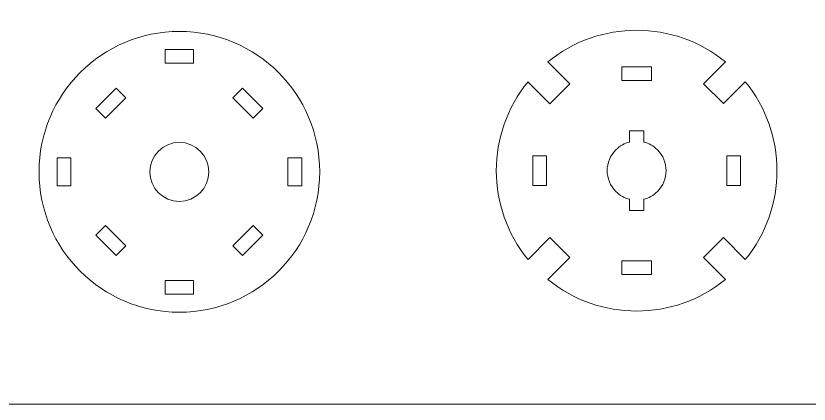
# Model space of a CAD drawing. Header units: millimetres. Extents: x -287 to 263, y -684 to 226.
# Drawn here: x -102.8 to 63.4, y -561.3 to -480 of the extents above; entities that cross this region are included whole.
import ezdxf

# ---------------------------------------------------------------- set-up
doc = ezdxf.new("R2010")
doc.units = ezdxf.units.MM
doc.header["$MEASUREMENT"] = 0
doc.layers.add('Layer 1', color=7, linetype='Continuous')

msp = doc.modelspace()

# ---------------------------------------------------------------- linework, layer by layer
at = {"layer": 'Layer 1', "lineweight": 9}
for points, knots in [([(-269.4627, -312.8832), (-269.4627, -312.8832), (87.7603, -312.8832), (87.7603, -312.8832), (87.7603, -312.8832), (87.7603, -312.8832), (87.7603, -561.3221), (87.7603, -561.3221), (87.7603, -561.3221), (87.7603, -561.3221), (-269.4627, -561.3221), (-269.4627, -561.3221), (-269.4627, -561.3221), (-269.4627, -561.3221), (-269.4627, -312.8832), (-269.4627, -312.8832)], [0, 0, 0, 0, 0.2, 0.2, 0.2, 0.2, 0.4, 0.4, 0.4, 0.4, 0.6, 0.6, 0.6, 0.6, 1, 1, 1, 1]), ([(-97.9284, -512.6895), (-97.9284, -496.4516), (-84.7651, -483.2884), (-68.5273, -483.2884), (-68.5273, -483.2884), (-52.2894, -483.2884), (-39.1262, -496.4517), (-39.1262, -512.6895), (-39.1262, -512.6895), (-39.1262, -528.9274), (-52.2895, -542.0906), (-68.5273, -542.0906), (-68.5273, -542.0906), (-84.7652, -542.0906), (-97.9284, -528.9273), (-97.9284, -512.6895)], [0, 0, 0, 0, 0.2, 0.2, 0.2, 0.2, 0.4, 0.4, 0.4, 0.4, 0.6, 0.6, 0.6, 0.6, 1, 1, 1, 1]), ([(-71.4674, -487.0575), (-71.4674, -487.0575), (-65.5872, -487.0575), (-65.5872, -487.0575), (-65.5872, -487.0575), (-65.5872, -487.0575), (-65.5872, -489.9388), (-65.5872, -489.9388), (-65.5872, -489.9388), (-65.5872, -489.9388), (-71.4674, -489.9388), (-71.4674, -489.9388), (-71.4674, -489.9388), (-71.4674, -489.9388), (-71.4674, -487.0575), (-71.4674, -487.0575)], [0, 0, 0, 0, 0.2, 0.2, 0.2, 0.2, 0.4, 0.4, 0.4, 0.4, 0.6, 0.6, 0.6, 0.6, 1, 1, 1, 1]), ([(8.6708, -489.6739), (8.6708, -489.6739), (13.2721, -494.2752), (13.2721, -494.2752), (13.2721, -494.2752), (13.2721, -494.2752), (9.1141, -498.4331), (9.1141, -498.4331), (9.1141, -498.4331), (9.1141, -498.4331), (4.5129, -493.8319), (4.5129, -493.8319)], [0, 0, 0, 0, 0.25, 0.25, 0.25, 0.25, 0.5, 0.5, 0.5, 0.5, 1, 1, 1, 1]), ([(50.0478, -493.8317), (50.0478, -493.8317), (45.4735, -498.4061), (45.4735, -498.4061), (45.4735, -498.4061), (45.4735, -498.4061), (41.3155, -494.2481), (41.3155, -494.2481), (41.3155, -494.2481), (41.3155, -494.2481), (45.8899, -489.6738), (45.8899, -489.6738)], [0, 0, 0, 0, 0.25, 0.25, 0.25, 0.25, 0.5, 0.5, 0.5, 0.5, 1, 1, 1, 1]), ([(24.1637, -490.6902), (24.1637, -490.6902), (30.3968, -490.6902), (30.3968, -490.6902), (30.3968, -490.6902), (30.3968, -490.6902), (30.3968, -493.5716), (30.3968, -493.5716), (30.3968, -493.5716), (30.3968, -493.5716), (24.1637, -493.5716), (24.1637, -493.5716), (24.1637, -493.5716), (24.1637, -493.5716), (24.1637, -490.6902), (24.1637, -490.6902)], [0, 0, 0, 0, 0.2, 0.2, 0.2, 0.2, 0.4, 0.4, 0.4, 0.4, 0.6, 0.6, 0.6, 0.6, 1, 1, 1, 1]), ([(-86.0282, -499.4297), (-86.0282, -499.4297), (-81.7871, -495.1886), (-81.7871, -495.1886), (-81.7871, -495.1886), (-81.7871, -495.1886), (-79.7497, -497.226), (-79.7497, -497.226), (-79.7497, -497.226), (-79.7497, -497.226), (-83.9908, -501.4671), (-83.9908, -501.4671), (-83.9908, -501.4671), (-83.9908, -501.4671), (-86.0282, -499.4297), (-86.0282, -499.4297)], [0, 0, 0, 0, 0.2, 0.2, 0.2, 0.2, 0.4, 0.4, 0.4, 0.4, 0.6, 0.6, 0.6, 0.6, 1, 1, 1, 1]), ([(-55.2676, -495.1886), (-55.2676, -495.1886), (-51.0265, -499.4298), (-51.0265, -499.4298), (-51.0265, -499.4298), (-51.0265, -499.4298), (-53.0639, -501.4671), (-53.0639, -501.4671), (-53.0639, -501.4671), (-53.0639, -501.4671), (-57.305, -497.226), (-57.305, -497.226), (-57.305, -497.226), (-57.305, -497.226), (-55.2676, -495.1886), (-55.2676, -495.1886)], [0, 0, 0, 0, 0.2, 0.2, 0.2, 0.2, 0.4, 0.4, 0.4, 0.4, 0.6, 0.6, 0.6, 0.6, 1, 1, 1, 1]), ([(25.8102, -506.4471), (25.8102, -506.4471), (25.8102, -504.0953), (25.8102, -504.0953), (25.8102, -504.0953), (25.8102, -504.0953), (28.7503, -504.0953), (28.7503, -504.0953), (28.7503, -504.0953), (28.7503, -504.0953), (28.7503, -506.4474), (28.7503, -506.4474)], [0, 0, 0, 0, 0.25, 0.25, 0.25, 0.25, 0.5, 0.5, 0.5, 0.5, 1, 1, 1, 1]), ([(-74.7015, -512.6895), (-74.7015, -509.2795), (-71.9372, -506.5153), (-68.5273, -506.5153), (-68.5273, -506.5153), (-65.1173, -506.5153), (-62.3531, -509.2796), (-62.3531, -512.6895), (-62.3531, -512.6895), (-62.3531, -516.0995), (-65.1174, -518.8637), (-68.5273, -518.8637), (-68.5273, -518.8637), (-71.9373, -518.8637), (-74.7015, -516.0994), (-74.7015, -512.6895)], [0, 0, 0, 0, 0.2, 0.2, 0.2, 0.2, 0.4, 0.4, 0.4, 0.4, 0.6, 0.6, 0.6, 0.6, 1, 1, 1, 1]), ([(25.8232, -518.4421), (24.7574, -518.1843), (23.7467, -517.6394), (22.9144, -516.8072), (22.9144, -516.8072), (20.5032, -514.3959), (20.5032, -510.4867), (22.9144, -508.0755), (22.9144, -508.0755), (23.7473, -507.2427), (24.7588, -506.6975), (25.8255, -506.44)], [0, 0, 0, 0, 0.25, 0.25, 0.25, 0.25, 0.5, 0.5, 0.5, 0.5, 1, 1, 1, 1]), ([(28.7438, -506.4421), (29.8073, -506.7005), (30.8156, -507.245), (31.6461, -508.0755), (31.6461, -508.0755), (34.0573, -510.4866), (34.0573, -514.3959), (31.6461, -516.8072), (31.6461, -516.8072), (30.813, -517.6403), (29.801, -518.1856), (28.7338, -518.443)], [0, 0, 0, 0, 0.25, 0.25, 0.25, 0.25, 0.5, 0.5, 0.5, 0.5, 1, 1, 1, 1]), ([(-94.1593, -515.6296), (-94.1593, -515.6296), (-94.1593, -509.7494), (-94.1593, -509.7494), (-94.1593, -509.7494), (-94.1593, -509.7494), (-91.278, -509.7494), (-91.278, -509.7494), (-91.278, -509.7494), (-91.278, -509.7494), (-91.278, -515.6296), (-91.278, -515.6296), (-91.278, -515.6296), (-91.278, -515.6296), (-94.1593, -515.6296), (-94.1593, -515.6296)], [0, 0, 0, 0, 0.2, 0.2, 0.2, 0.2, 0.4, 0.4, 0.4, 0.4, 0.6, 0.6, 0.6, 0.6, 1, 1, 1, 1]), ([(-42.8953, -509.7494), (-42.8953, -509.7494), (-42.8953, -515.6296), (-42.8953, -515.6296), (-42.8953, -515.6296), (-42.8953, -515.6296), (-45.7766, -515.6296), (-45.7766, -515.6296), (-45.7766, -515.6296), (-45.7766, -515.6296), (-45.7766, -509.7494), (-45.7766, -509.7494), (-45.7766, -509.7494), (-45.7766, -509.7494), (-42.8953, -509.7494), (-42.8953, -509.7494)], [0, 0, 0, 0, 0.2, 0.2, 0.2, 0.2, 0.4, 0.4, 0.4, 0.4, 0.6, 0.6, 0.6, 0.6, 1, 1, 1, 1]), ([(5.5292, -515.5579), (5.5292, -515.5579), (5.5292, -509.3248), (5.5292, -509.3248), (5.5292, -509.3248), (5.5292, -509.3248), (8.4105, -509.3248), (8.4105, -509.3248), (8.4105, -509.3248), (8.4105, -509.3248), (8.4105, -515.5579), (8.4105, -515.5579), (8.4105, -515.5579), (8.4105, -515.5579), (5.5292, -515.5579), (5.5292, -515.5579)], [0, 0, 0, 0, 0.2, 0.2, 0.2, 0.2, 0.4, 0.4, 0.4, 0.4, 0.6, 0.6, 0.6, 0.6, 1, 1, 1, 1]), ([(49.0314, -509.3247), (49.0314, -509.3247), (49.0314, -515.5578), (49.0314, -515.5578), (49.0314, -515.5578), (49.0314, -515.5578), (46.15, -515.5578), (46.15, -515.5578), (46.15, -515.5578), (46.15, -515.5578), (46.15, -509.3247), (46.15, -509.3247), (46.15, -509.3247), (46.15, -509.3247), (49.0314, -509.3247), (49.0314, -509.3247)], [0, 0, 0, 0, 0.2, 0.2, 0.2, 0.2, 0.4, 0.4, 0.4, 0.4, 0.6, 0.6, 0.6, 0.6, 1, 1, 1, 1]), ([(28.7503, -518.4349), (28.7503, -518.4349), (28.7503, -520.7868), (28.7503, -520.7868), (28.7503, -520.7868), (28.7503, -520.7868), (25.8102, -520.7868), (25.8102, -520.7868), (25.8102, -520.7868), (25.8102, -520.7868), (25.8102, -518.4347), (25.8102, -518.4347)], [0, 0, 0, 0, 0.25, 0.25, 0.25, 0.25, 0.5, 0.5, 0.5, 0.5, 1, 1, 1, 1]), ([(-81.7871, -530.1904), (-81.7871, -530.1904), (-86.0282, -525.9492), (-86.0282, -525.9492), (-86.0282, -525.9492), (-86.0282, -525.9492), (-83.9908, -523.9119), (-83.9908, -523.9119), (-83.9908, -523.9119), (-83.9908, -523.9119), (-79.7497, -528.153), (-79.7497, -528.153), (-79.7497, -528.153), (-79.7497, -528.153), (-81.7871, -530.1904), (-81.7871, -530.1904)], [0, 0, 0, 0, 0.2, 0.2, 0.2, 0.2, 0.4, 0.4, 0.4, 0.4, 0.6, 0.6, 0.6, 0.6, 1, 1, 1, 1]), ([(-51.0265, -525.9493), (-51.0265, -525.9493), (-55.2676, -530.1904), (-55.2676, -530.1904), (-55.2676, -530.1904), (-55.2676, -530.1904), (-57.305, -528.153), (-57.305, -528.153), (-57.305, -528.153), (-57.305, -528.153), (-53.0639, -523.9119), (-53.0639, -523.9119), (-53.0639, -523.9119), (-53.0639, -523.9119), (-51.0265, -525.9493), (-51.0265, -525.9493)], [0, 0, 0, 0, 0.2, 0.2, 0.2, 0.2, 0.4, 0.4, 0.4, 0.4, 0.6, 0.6, 0.6, 0.6, 1, 1, 1, 1]), ([(4.5232, -531.0404), (4.5232, -531.0404), (9.1141, -526.4495), (9.1141, -526.4495), (9.1141, -526.4495), (9.1141, -526.4495), (13.2721, -530.6075), (13.2721, -530.6075), (13.2721, -530.6075), (13.2721, -530.6075), (8.6812, -535.1984), (8.6812, -535.1984)], [0, 0, 0, 0, 0.25, 0.25, 0.25, 0.25, 0.5, 0.5, 0.5, 0.5, 1, 1, 1, 1]), ([(45.8766, -535.1956), (45.8766, -535.1956), (41.2885, -530.6075), (41.2885, -530.6075), (41.2885, -530.6075), (41.2885, -530.6075), (45.4464, -526.4495), (45.4464, -526.4495), (45.4464, -526.4495), (45.4464, -526.4495), (50.0463, -531.0494), (50.0463, -531.0494)], [0, 0, 0, 0, 0.25, 0.25, 0.25, 0.25, 0.5, 0.5, 0.5, 0.5, 1, 1, 1, 1]), ([(30.3969, -534.1924), (30.3969, -534.1924), (24.1638, -534.1924), (24.1638, -534.1924), (24.1638, -534.1924), (24.1638, -534.1924), (24.1638, -531.3111), (24.1638, -531.3111), (24.1638, -531.3111), (24.1638, -531.3111), (30.3969, -531.3111), (30.3969, -531.3111), (30.3969, -531.3111), (30.3969, -531.3111), (30.3969, -534.1924), (30.3969, -534.1924)], [0, 0, 0, 0, 0.2, 0.2, 0.2, 0.2, 0.4, 0.4, 0.4, 0.4, 0.6, 0.6, 0.6, 0.6, 1, 1, 1, 1]), ([(-65.5872, -538.3215), (-65.5872, -538.3215), (-71.4674, -538.3215), (-71.4674, -538.3215), (-71.4674, -538.3215), (-71.4674, -538.3215), (-71.4674, -535.4402), (-71.4674, -535.4402), (-71.4674, -535.4402), (-71.4674, -535.4402), (-65.5872, -535.4402), (-65.5872, -535.4402), (-65.5872, -535.4402), (-65.5872, -535.4402), (-65.5872, -538.3215), (-65.5872, -538.3215)], [0, 0, 0, 0, 0.2, 0.2, 0.2, 0.2, 0.4, 0.4, 0.4, 0.4, 0.6, 0.6, 0.6, 0.6, 1, 1, 1, 1])]:
    msp.add_open_spline(points, degree=3, knots=knots, dxfattribs=at)
for points in [[(8.6613, -489.6842), (19.4628, -480.8252), (35.0994, -480.8256), (45.9005, -489.6852)], [(4.5238, -531.0611), (-4.3358, -520.2596), (-4.3357, -504.6229), (4.5239, -493.8215)], [(50.0376, -493.8225), (58.8957, -504.6233), (58.896, -520.258), (50.0384, -531.059)], [(45.8994, -535.1983), (35.0991, -544.0564), (19.465, -544.0571), (8.664, -535.2006)]]:
    msp.add_open_spline(points, degree=3, dxfattribs=at)

doc.saveas('drawing.dxf')
